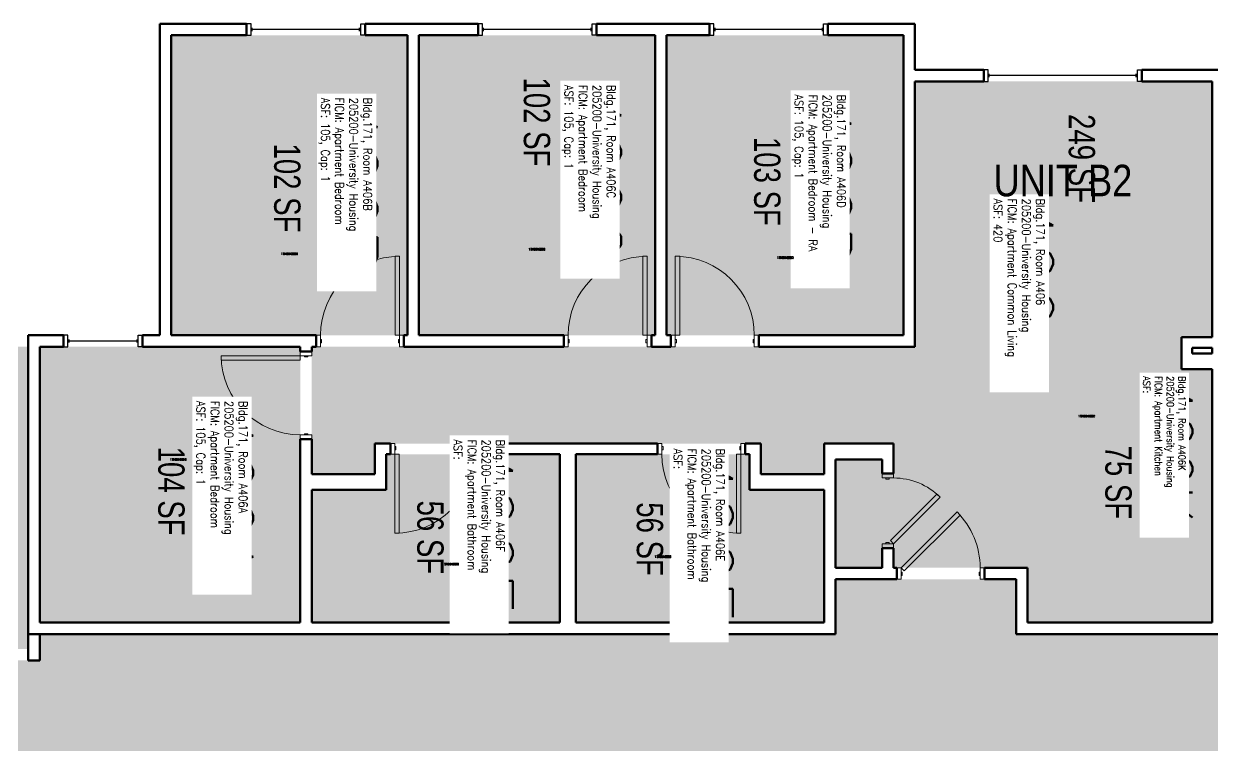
# Model space of a CAD drawing. Header units: inches. Extents: x 88 to 3257, y -489 to 2081.
# Drawn here: x 1097 to 1639, y 1118 to 1446 of the extents above; entities that cross this region are included whole.
import ezdxf
from ezdxf.enums import TextEntityAlignment as Align

# ---------------------------------------------------------------- set-up
doc = ezdxf.new("R2010")
doc.units = ezdxf.units.IN
doc.header["$LTSCALE"] = 48
doc.header["$MEASUREMENT"] = 0
for name, color, linetype in [('A-Area-Iden', 1, 'Continuous'), ('A-DOOR', 2, 'Continuous'), ('A-GLAZ', 1, 'Continuous'), ('A-IDEN-RNUM', 7, 'Continuous'), ('A-IDEN-SNUM', 4, 'Continuous'), ('A-IDEN-VNUM', 4, 'Continuous'), ('A-WALL', 5, 'Continuous'), ('AREA-TEXT', 3, 'Continuous'), ('Rooms-Category-Color', 7, 'Continuous'), ('Rooms-College-Color', 7, 'Continuous'), ('Rooms-Department-Color', 7, 'Continuous'), ('Rooms-Division-Color', 7, 'Continuous'), ('Rooms-Information', 7, 'Continuous')]:
    doc.layers.add(name, color=color, linetype=linetype)
doc.styles.add('AREA', font='arial.ttf', dxfattribs={"width": 0.75, "height": 12})
doc.styles.add('ROOMSNUMBER', font='txt.shx', dxfattribs={"height": 0.03})
doc.styles.add('ROOMVNUMBER', font='simplex.shx', dxfattribs={"width": 0.85})
doc.styles.get("Standard").update_dxf_attribs({"font": 'ARIALN.TTF'})
pattern_1 = [(45, (1039.71383, 1819.33743), (-0.088388348, 0.088388348), [])]

msp = doc.modelspace()

# ---------------------------------------------------------------- hatches: boundary and pattern name
h = msp.add_hatch()
h.set_pattern_fill('ANSI31', color=256, style=0)
h.set_pattern_definition(pattern_1)
h.paths.add_polyline_path([(1371.18, 1235.39), (1429.92, 1235.39), (1429.92, 1226.18), (1371.18, 1226.18)], flags=9)
h = msp.add_hatch()
h.set_pattern_fill('ANSI31', color=256, style=0)
h.set_pattern_definition(pattern_1)
h.paths.add_polyline_path([(1371.18, 1235.39), (1429.92, 1235.39), (1429.92, 1226.18), (1371.18, 1226.18)], flags=9)
at = {"layer": 'Rooms-Category-Color', "true_color": 0x728ef3}
for points in [[(1164.2, 1441.24), (1271.82, 1441.24), (1271.82, 1304.49), (1164.2, 1304.49)], [(1277.07, 1441.24), (1384.7, 1441.24), (1384.7, 1304.49), (1277.07, 1304.49)], [(1389.95, 1441.24), (1497.95, 1441.24), (1497.95, 1304.49), (1389.95, 1304.49)], [(1638.7, 1303.62), (1554.55, 1303.62), (1554.55, 1198.49), (1493.43, 1198.49), (1493.43, 1207.44), (1488.18, 1207.44), (1488.18, 1198.49), (1466.98, 1198.49), (1466.98, 1247.87), (1488.18, 1247.87), (1488.18, 1241.44), (1493.43, 1241.44), (1493.43, 1255.12), (1461.73, 1255.12), (1461.73, 1241.24), (1432.98, 1241.24), (1432.98, 1255.12), (1256.95, 1255.12), (1256.95, 1241.24), (1228.2, 1241.24), (1228.2, 1299.24), (1503.2, 1299.24), (1503.2, 1420.24), (1638.7, 1420.24)], [(1554.55, 1173.49), (1554.55, 1303.62), (1624.7, 1303.62), (1624.7, 1288.99), (1638.7, 1288.99), (1638.7, 1173.49)], [(915.25, 1299.24), (1098.95, 1299.24), (1098.95, 1161.5), (915.25, 1161.5)], [(1104.2, 1173.49), (1104.2, 1299.24), (1222.95, 1299.24), (1222.95, 1173.49)], [(1228.2, 1233.99), (1228.2, 1173.49), (1341.34, 1173.49), (1341.34, 1250.24), (1262.2, 1250.24), (1262.2, 1233.99)], [(1348.59, 1250.24), (1348.59, 1173.49), (1461.73, 1173.49), (1461.73, 1233.99), (1427.73, 1233.99), (1427.73, 1250.24)]]:
    msp.add_hatch(color=171, dxfattribs=at).paths.add_polyline_path(points)
at = {"layer": 'Rooms-Category-Color', "true_color": 0xadadad}
msp.add_hatch(color=253, dxfattribs=at).paths.add_polyline_path([(547.22, 1084.25), (609.5, 1084.25), (609.5, 965.5), (687.5, 965.5), (687.5, 1084.25), (855.25, 1084.25), (855.25, 1060.25), (1158.95, 1060.25), (1158.95, 1084.25), (1578.7, 1084.25), (1703.95, 1084.25), (1703.95, 1168.24), (1549.3, 1168.24), (1549.3, 1193.24), (1466.98, 1193.24), (1466.98, 1168.24), (1104.2, 1168.24), (1104.2, 1156.25), (910, 1156.25), (910, 1168.24), (547.22, 1168.24), (547.22, 1084.25)])
at = {"layer": 'Rooms-College-Color', "true_color": 0xadadad}
for points in [[(1164.2, 1441.24), (1271.82, 1441.24), (1271.82, 1304.49), (1164.2, 1304.49)], [(1277.07, 1441.24), (1384.7, 1441.24), (1384.7, 1304.49), (1277.07, 1304.49)], [(1389.95, 1441.24), (1497.95, 1441.24), (1497.95, 1304.49), (1389.95, 1304.49)], [(1638.7, 1303.62), (1554.55, 1303.62), (1554.55, 1198.49), (1493.43, 1198.49), (1493.43, 1207.44), (1488.18, 1207.44), (1488.18, 1198.49), (1466.98, 1198.49), (1466.98, 1247.87), (1488.18, 1247.87), (1488.18, 1241.44), (1493.43, 1241.44), (1493.43, 1255.12), (1461.73, 1255.12), (1461.73, 1241.24), (1432.98, 1241.24), (1432.98, 1255.12), (1256.95, 1255.12), (1256.95, 1241.24), (1228.2, 1241.24), (1228.2, 1299.24), (1503.2, 1299.24), (1503.2, 1420.24), (1638.7, 1420.24)], [(1554.55, 1173.49), (1554.55, 1303.62), (1624.7, 1303.62), (1624.7, 1288.99), (1638.7, 1288.99), (1638.7, 1173.49)], [(915.25, 1299.24), (1098.95, 1299.24), (1098.95, 1161.5), (915.25, 1161.5)], [(1104.2, 1173.49), (1104.2, 1299.24), (1222.95, 1299.24), (1222.95, 1173.49)], [(1228.2, 1233.99), (1228.2, 1173.49), (1341.34, 1173.49), (1341.34, 1250.24), (1262.2, 1250.24), (1262.2, 1233.99)], [(1348.59, 1250.24), (1348.59, 1173.49), (1461.73, 1173.49), (1461.73, 1233.99), (1427.73, 1233.99), (1427.73, 1250.24)], [(547.22, 1084.25), (609.5, 1084.25), (609.5, 965.5), (687.5, 965.5), (687.5, 1084.25), (855.25, 1084.25), (855.25, 1060.25), (1158.95, 1060.25), (1158.95, 1084.25), (1578.7, 1084.25), (1703.95, 1084.25), (1703.95, 1168.24), (1549.3, 1168.24), (1549.3, 1193.24), (1466.98, 1193.24), (1466.98, 1168.24), (1104.2, 1168.24), (1104.2, 1156.25), (910, 1156.25), (910, 1168.24), (547.22, 1168.24), (547.22, 1084.25)]]:
    msp.add_hatch(color=253, dxfattribs=at).paths.add_polyline_path(points)
at = {"layer": 'Rooms-Department-Color', "true_color": 0x604aed}
for points in [[(1164.2, 1441.24), (1271.82, 1441.24), (1271.82, 1304.49), (1164.2, 1304.49)], [(1277.07, 1441.24), (1384.7, 1441.24), (1384.7, 1304.49), (1277.07, 1304.49)], [(1389.95, 1441.24), (1497.95, 1441.24), (1497.95, 1304.49), (1389.95, 1304.49)], [(1638.7, 1303.62), (1554.55, 1303.62), (1554.55, 1198.49), (1493.43, 1198.49), (1493.43, 1207.44), (1488.18, 1207.44), (1488.18, 1198.49), (1466.98, 1198.49), (1466.98, 1247.87), (1488.18, 1247.87), (1488.18, 1241.44), (1493.43, 1241.44), (1493.43, 1255.12), (1461.73, 1255.12), (1461.73, 1241.24), (1432.98, 1241.24), (1432.98, 1255.12), (1256.95, 1255.12), (1256.95, 1241.24), (1228.2, 1241.24), (1228.2, 1299.24), (1503.2, 1299.24), (1503.2, 1420.24), (1638.7, 1420.24)], [(1554.55, 1173.49), (1554.55, 1303.62), (1624.7, 1303.62), (1624.7, 1288.99), (1638.7, 1288.99), (1638.7, 1173.49)], [(915.25, 1299.24), (1098.95, 1299.24), (1098.95, 1161.5), (915.25, 1161.5)], [(1104.2, 1173.49), (1104.2, 1299.24), (1222.95, 1299.24), (1222.95, 1173.49)], [(1228.2, 1233.99), (1228.2, 1173.49), (1341.34, 1173.49), (1341.34, 1250.24), (1262.2, 1250.24), (1262.2, 1233.99)], [(1348.59, 1250.24), (1348.59, 1173.49), (1461.73, 1173.49), (1461.73, 1233.99), (1427.73, 1233.99), (1427.73, 1250.24)]]:
    msp.add_hatch(color=173, dxfattribs=at).paths.add_polyline_path(points)
at = {"layer": 'Rooms-Department-Color', "true_color": 0xacacac}
msp.add_hatch(color=253, dxfattribs=at).paths.add_polyline_path([(547.22, 1084.25), (609.5, 1084.25), (609.5, 965.5), (687.5, 965.5), (687.5, 1084.25), (855.25, 1084.25), (855.25, 1060.25), (1158.95, 1060.25), (1158.95, 1084.25), (1578.7, 1084.25), (1703.95, 1084.25), (1703.95, 1168.24), (1549.3, 1168.24), (1549.3, 1193.24), (1466.98, 1193.24), (1466.98, 1168.24), (1104.2, 1168.24), (1104.2, 1156.25), (910, 1156.25), (910, 1168.24), (547.22, 1168.24), (547.22, 1084.25)])
at = {"layer": 'Rooms-Division-Color', "true_color": 0x604aed}
for points in [[(1164.2, 1441.24), (1271.82, 1441.24), (1271.82, 1304.49), (1164.2, 1304.49)], [(1277.07, 1441.24), (1384.7, 1441.24), (1384.7, 1304.49), (1277.07, 1304.49)], [(1389.95, 1441.24), (1497.95, 1441.24), (1497.95, 1304.49), (1389.95, 1304.49)], [(1638.7, 1303.62), (1554.55, 1303.62), (1554.55, 1198.49), (1493.43, 1198.49), (1493.43, 1207.44), (1488.18, 1207.44), (1488.18, 1198.49), (1466.98, 1198.49), (1466.98, 1247.87), (1488.18, 1247.87), (1488.18, 1241.44), (1493.43, 1241.44), (1493.43, 1255.12), (1461.73, 1255.12), (1461.73, 1241.24), (1432.98, 1241.24), (1432.98, 1255.12), (1256.95, 1255.12), (1256.95, 1241.24), (1228.2, 1241.24), (1228.2, 1299.24), (1503.2, 1299.24), (1503.2, 1420.24), (1638.7, 1420.24)], [(1554.55, 1173.49), (1554.55, 1303.62), (1624.7, 1303.62), (1624.7, 1288.99), (1638.7, 1288.99), (1638.7, 1173.49)], [(915.25, 1299.24), (1098.95, 1299.24), (1098.95, 1161.5), (915.25, 1161.5)], [(1104.2, 1173.49), (1104.2, 1299.24), (1222.95, 1299.24), (1222.95, 1173.49)], [(1228.2, 1233.99), (1228.2, 1173.49), (1341.34, 1173.49), (1341.34, 1250.24), (1262.2, 1250.24), (1262.2, 1233.99)], [(1348.59, 1250.24), (1348.59, 1173.49), (1461.73, 1173.49), (1461.73, 1233.99), (1427.73, 1233.99), (1427.73, 1250.24)]]:
    msp.add_hatch(color=173, dxfattribs=at).paths.add_polyline_path(points)
at = {"layer": 'Rooms-Division-Color', "true_color": 0xadadad}
msp.add_hatch(color=253, dxfattribs=at).paths.add_polyline_path([(547.22, 1084.25), (609.5, 1084.25), (609.5, 965.5), (687.5, 965.5), (687.5, 1084.25), (855.25, 1084.25), (855.25, 1060.25), (1158.95, 1060.25), (1158.95, 1084.25), (1578.7, 1084.25), (1703.95, 1084.25), (1703.95, 1168.24), (1549.3, 1168.24), (1549.3, 1193.24), (1466.98, 1193.24), (1466.98, 1168.24), (1104.2, 1168.24), (1104.2, 1156.25), (910, 1156.25), (910, 1168.24), (547.22, 1168.24), (547.22, 1084.25)])

# ---------------------------------------------------------------- linework, layer by layer
at = {"layer": 'A-DOOR', "linetype": 'Continuous', "lineweight": 18}
for points in [[(1268.2, 1304.49), (1266.2, 1304.49), (1266.2, 1340.49), (1268.2, 1340.49)], [(1268.2, 1304.49), (1266.2, 1304.49), (1266.2, 1340.49), (1268.2, 1340.49)], [(1381.07, 1304.49), (1379.07, 1304.49), (1379.07, 1340.49), (1381.07, 1340.49)], [(1381.07, 1304.49), (1379.07, 1304.49), (1379.07, 1340.49), (1381.07, 1340.49)], [(1393.95, 1304.49), (1395.95, 1304.49), (1395.95, 1340.49), (1393.95, 1340.49)], [(1393.95, 1304.49), (1395.95, 1304.49), (1395.95, 1340.49), (1393.95, 1340.49)], [(1232.2, 1299.24), (1230.2, 1299.24), (1230.2, 1304.49), (1232.2, 1304.49)], [(1232.2, 1299.24), (1230.2, 1299.24), (1230.2, 1304.49), (1232.2, 1304.49)], [(1232.2, 1300.99), (1232.7, 1300.99), (1232.7, 1302.49), (1232.2, 1302.49)], [(1232.2, 1300.99), (1232.7, 1300.99), (1232.7, 1302.49), (1232.2, 1302.49)], [(1268.2, 1300.99), (1267.7, 1300.99), (1267.7, 1302.49), (1268.2, 1302.49)], [(1268.2, 1300.99), (1267.7, 1300.99), (1267.7, 1302.49), (1268.2, 1302.49)], [(1268.2, 1299.24), (1270.2, 1299.24), (1270.2, 1304.49), (1268.2, 1304.49)], [(1268.2, 1299.24), (1270.2, 1299.24), (1270.2, 1304.49), (1268.2, 1304.49)], [(1345.07, 1299.24), (1343.07, 1299.24), (1343.07, 1304.49), (1345.07, 1304.49)], [(1345.07, 1299.24), (1343.07, 1299.24), (1343.07, 1304.49), (1345.07, 1304.49)], [(1345.07, 1300.99), (1345.57, 1300.99), (1345.57, 1302.49), (1345.07, 1302.49)], [(1345.07, 1300.99), (1345.57, 1300.99), (1345.57, 1302.49), (1345.07, 1302.49)], [(1381.07, 1300.99), (1380.57, 1300.99), (1380.57, 1302.49), (1381.07, 1302.49)], [(1381.07, 1300.99), (1380.57, 1300.99), (1380.57, 1302.49), (1381.07, 1302.49)], [(1381.07, 1299.24), (1383.07, 1299.24), (1383.07, 1304.49), (1381.07, 1304.49)], [(1381.07, 1299.24), (1383.07, 1299.24), (1383.07, 1304.49), (1381.07, 1304.49)], [(1393.95, 1299.24), (1391.95, 1299.24), (1391.95, 1304.49), (1393.95, 1304.49)], [(1393.95, 1299.24), (1391.95, 1299.24), (1391.95, 1304.49), (1393.95, 1304.49)], [(1393.95, 1300.99), (1394.45, 1300.99), (1394.45, 1302.49), (1393.95, 1302.49)], [(1393.95, 1300.99), (1394.45, 1300.99), (1394.45, 1302.49), (1393.95, 1302.49)], [(1429.95, 1300.99), (1429.45, 1300.99), (1429.45, 1302.49), (1429.95, 1302.49)], [(1429.95, 1300.99), (1429.45, 1300.99), (1429.45, 1302.49), (1429.95, 1302.49)], [(1429.95, 1299.24), (1431.95, 1299.24), (1431.95, 1304.49), (1429.95, 1304.49)], [(1429.95, 1299.24), (1431.95, 1299.24), (1431.95, 1304.49), (1429.95, 1304.49)], [(1222.95, 1295.12), (1222.95, 1293.12), (1186.95, 1293.12), (1186.95, 1295.12)], [(1222.95, 1295.12), (1222.95, 1293.12), (1186.95, 1293.12), (1186.95, 1295.12)], [(1228.2, 1295.12), (1228.2, 1297.12), (1222.95, 1297.12), (1222.95, 1295.12)], [(1228.2, 1295.12), (1228.2, 1297.12), (1222.95, 1297.12), (1222.95, 1295.12)], [(1226.45, 1295.12), (1226.45, 1294.62), (1224.95, 1294.62), (1224.95, 1295.12)], [(1226.45, 1295.12), (1226.45, 1294.62), (1224.95, 1294.62), (1224.95, 1295.12)], [(1228.2, 1259.12), (1228.2, 1257.12), (1222.95, 1257.12), (1222.95, 1259.12)], [(1228.2, 1259.12), (1228.2, 1257.12), (1222.95, 1257.12), (1222.95, 1259.12)], [(1226.45, 1259.12), (1226.45, 1259.62), (1224.95, 1259.62), (1224.95, 1259.12)], [(1226.45, 1259.12), (1226.45, 1259.62), (1224.95, 1259.62), (1224.95, 1259.12)], [(1266.09, 1255.12), (1264.09, 1255.12), (1264.09, 1250.24), (1266.09, 1250.24)], [(1266.09, 1255.12), (1264.09, 1255.12), (1264.09, 1250.24), (1266.09, 1250.24)], [(1266.09, 1253.74), (1266.59, 1253.74), (1266.59, 1252.24), (1266.09, 1252.24)], [(1266.09, 1253.74), (1266.59, 1253.74), (1266.59, 1252.24), (1266.09, 1252.24)], [(1302.09, 1253.74), (1301.59, 1253.74), (1301.59, 1252.24), (1302.09, 1252.24)], [(1302.09, 1253.74), (1301.59, 1253.74), (1301.59, 1252.24), (1302.09, 1252.24)], [(1302.09, 1255.12), (1304.09, 1255.12), (1304.09, 1250.24), (1302.09, 1250.24)], [(1302.09, 1255.12), (1304.09, 1255.12), (1304.09, 1250.24), (1302.09, 1250.24)], [(1387.84, 1255.12), (1385.84, 1255.12), (1385.84, 1250.24), (1387.84, 1250.24)], [(1387.84, 1255.12), (1385.84, 1255.12), (1385.84, 1250.24), (1387.84, 1250.24)], [(1387.84, 1253.74), (1388.34, 1253.74), (1388.34, 1252.24), (1387.84, 1252.24)], [(1387.84, 1253.74), (1388.34, 1253.74), (1388.34, 1252.24), (1387.84, 1252.24)], [(1423.84, 1253.74), (1423.34, 1253.74), (1423.34, 1252.24), (1423.84, 1252.24)], [(1423.84, 1253.74), (1423.34, 1253.74), (1423.34, 1252.24), (1423.84, 1252.24)], [(1423.84, 1255.12), (1425.84, 1255.12), (1425.84, 1250.24), (1423.84, 1250.24)], [(1423.84, 1255.12), (1425.84, 1255.12), (1425.84, 1250.24), (1423.84, 1250.24)], [(1266.09, 1250.24), (1268.09, 1250.24), (1268.09, 1214.24), (1266.09, 1214.24)], [(1266.09, 1250.24), (1268.09, 1250.24), (1268.09, 1214.24), (1266.09, 1214.24)], [(1423.84, 1250.24), (1421.84, 1250.24), (1421.84, 1214.24), (1423.84, 1214.24)], [(1423.84, 1250.24), (1421.84, 1250.24), (1421.84, 1214.24), (1423.84, 1214.24)], [(1488.18, 1239.44), (1488.18, 1241.44), (1493.43, 1241.44), (1493.43, 1239.44)], [(1488.18, 1239.44), (1488.18, 1241.44), (1493.43, 1241.44), (1493.43, 1239.44)], [(1489.93, 1239.44), (1489.93, 1238.94), (1491.43, 1238.94), (1491.43, 1239.44)], [(1489.93, 1239.44), (1489.93, 1238.94), (1491.43, 1238.94), (1491.43, 1239.44)], [(1493.43, 1209.44), (1492.01, 1210.86), (1513.23, 1232.07), (1514.64, 1230.66)], [(1493.43, 1209.44), (1492.01, 1210.86), (1513.23, 1232.07), (1514.64, 1230.66)], [(1496.91, 1198.49), (1498.33, 1197.08), (1523.78, 1222.54), (1522.37, 1223.95)], [(1496.91, 1198.49), (1498.33, 1197.08), (1523.78, 1222.54), (1522.37, 1223.95)], [(1488.18, 1209.44), (1488.18, 1207.44), (1493.43, 1207.44), (1493.43, 1209.44)], [(1488.18, 1209.44), (1488.18, 1207.44), (1493.43, 1207.44), (1493.43, 1209.44)], [(1489.93, 1209.44), (1489.93, 1209.94), (1491.43, 1209.94), (1491.43, 1209.44)], [(1489.93, 1209.44), (1489.93, 1209.94), (1491.43, 1209.94), (1491.43, 1209.44)], [(1496.91, 1193.24), (1494.91, 1193.24), (1494.91, 1198.49), (1496.91, 1198.49)], [(1496.91, 1193.24), (1494.91, 1193.24), (1494.91, 1198.49), (1496.91, 1198.49)], [(1532.91, 1193.24), (1534.91, 1193.24), (1534.91, 1198.49), (1532.91, 1198.49)], [(1532.91, 1193.24), (1534.91, 1193.24), (1534.91, 1198.49), (1532.91, 1198.49)], [(1496.91, 1194.99), (1497.41, 1194.99), (1497.41, 1196.49), (1496.91, 1196.49)], [(1496.91, 1194.99), (1497.41, 1194.99), (1497.41, 1196.49), (1496.91, 1196.49)], [(1532.91, 1194.99), (1532.41, 1194.99), (1532.41, 1196.49), (1532.91, 1196.49)], [(1532.91, 1194.99), (1532.41, 1194.99), (1532.41, 1196.49), (1532.91, 1196.49)]]:
    msp.add_lwpolyline(points, close=True, dxfattribs=at)
at = {"layer": 'A-DOOR', "linetype": 'Continuous', "lineweight": 18, "extrusion": (0, 0, -1)}
for centre, radius, start, end in [((-1268.2, 1304.49), 36, 0, 90), ((-1268.2, 1304.49), 36, 0, 90), ((-1381.07, 1304.49), 36, 0, 90), ((-1381.07, 1304.49), 36, 0, 90), ((-1222.95, 1295.12), 36, 270, 0), ((-1222.95, 1295.12), 36, 270, 0), ((-1266.09, 1250.24), 36, 180, 270), ((-1266.09, 1250.24), 36, 180, 270), ((-1493.43, 1209.44), 30, 90, 135), ((-1493.43, 1209.44), 30, 90, 135)]:
    msp.add_arc(centre, radius, start, end, dxfattribs=at)
at = {"layer": 'A-DOOR', "linetype": 'Continuous', "lineweight": 18}
for centre, start, end in [((1393.95, 1304.49), 0, 90), ((1393.95, 1304.49), 0, 90), ((1423.84, 1250.24), 180, 270), ((1423.84, 1250.24), 180, 270), ((1496.91, 1198.49), 0, 45), ((1496.91, 1198.49), 0, 45)]:
    msp.add_arc(centre, 36, start, end, dxfattribs=at)
at = {"layer": 'A-GLAZ', "linetype": 'Continuous', "lineweight": 25}
for p, q in [((1201.04, 1443.12), (1201.04, 1444.62)), ((1201.04, 1443.12), (1201.04, 1444.62)), ((1250.04, 1443.87), (1201.04, 1443.87)), ((1250.04, 1443.87), (1201.04, 1443.87)), ((1250.04, 1443.12), (1250.04, 1444.62)), ((1250.04, 1443.12), (1250.04, 1444.62)), ((1306.57, 1443.12), (1306.57, 1444.62)), ((1306.57, 1443.12), (1306.57, 1444.62)), ((1355.57, 1443.87), (1306.57, 1443.87)), ((1355.57, 1443.87), (1306.57, 1443.87)), ((1355.57, 1443.12), (1355.57, 1444.62)), ((1355.57, 1443.12), (1355.57, 1444.62)), ((1412.04, 1443.12), (1412.04, 1444.62)), ((1412.04, 1443.12), (1412.04, 1444.62)), ((1461.04, 1443.87), (1412.04, 1443.87)), ((1461.04, 1443.87), (1412.04, 1443.87)), ((1461.04, 1443.12), (1461.04, 1444.62)), ((1461.04, 1443.12), (1461.04, 1444.62)), ((1537.08, 1422.12), (1537.08, 1423.62)), ((1537.08, 1422.12), (1537.08, 1423.62)), ((1604.08, 1422.87), (1537.08, 1422.87)), ((1604.08, 1422.87), (1537.08, 1422.87)), ((1604.08, 1422.12), (1604.08, 1423.62)), ((1604.08, 1422.12), (1604.08, 1423.62)), ((1117.58, 1301.12), (1117.58, 1302.62)), ((1117.58, 1301.12), (1117.58, 1302.62)), ((1148.58, 1301.87), (1117.58, 1301.87)), ((1148.58, 1301.87), (1117.58, 1301.87)), ((1148.58, 1301.12), (1148.58, 1302.62)), ((1148.58, 1301.12), (1148.58, 1302.62))]:
    msp.add_line(p, q, dxfattribs=at)
for points in [[(1200.54, 1446.49), (1198.54, 1446.49), (1198.54, 1441.24), (1200.54, 1441.24)], [(1200.54, 1446.49), (1198.54, 1446.49), (1198.54, 1441.24), (1200.54, 1441.24)], [(1250.54, 1446.49), (1252.54, 1446.49), (1252.54, 1441.24), (1250.54, 1441.24)], [(1250.54, 1446.49), (1252.54, 1446.49), (1252.54, 1441.24), (1250.54, 1441.24)], [(1306.07, 1446.49), (1304.07, 1446.49), (1304.07, 1441.24), (1306.07, 1441.24)], [(1306.07, 1446.49), (1304.07, 1446.49), (1304.07, 1441.24), (1306.07, 1441.24)], [(1356.07, 1446.49), (1358.07, 1446.49), (1358.07, 1441.24), (1356.07, 1441.24)], [(1356.07, 1446.49), (1358.07, 1446.49), (1358.07, 1441.24), (1356.07, 1441.24)], [(1411.54, 1446.49), (1409.54, 1446.49), (1409.54, 1441.24), (1411.54, 1441.24)], [(1411.54, 1446.49), (1409.54, 1446.49), (1409.54, 1441.24), (1411.54, 1441.24)], [(1461.54, 1446.49), (1463.54, 1446.49), (1463.54, 1441.24), (1461.54, 1441.24)], [(1461.54, 1446.49), (1463.54, 1446.49), (1463.54, 1441.24), (1461.54, 1441.24)], [(1536.58, 1425.49), (1534.58, 1425.49), (1534.58, 1420.24), (1536.58, 1420.24)], [(1536.58, 1425.49), (1534.58, 1425.49), (1534.58, 1420.24), (1536.58, 1420.24)], [(1604.58, 1425.49), (1606.58, 1425.49), (1606.58, 1420.24), (1604.58, 1420.24)], [(1604.58, 1425.49), (1606.58, 1425.49), (1606.58, 1420.24), (1604.58, 1420.24)], [(1117.08, 1304.49), (1115.08, 1304.49), (1115.08, 1299.24), (1117.08, 1299.24)], [(1117.08, 1304.49), (1115.08, 1304.49), (1115.08, 1299.24), (1117.08, 1299.24)], [(1149.08, 1304.49), (1151.08, 1304.49), (1151.08, 1299.24), (1149.08, 1299.24)], [(1149.08, 1304.49), (1151.08, 1304.49), (1151.08, 1299.24), (1149.08, 1299.24)]]:
    msp.add_lwpolyline(points, close=True, dxfattribs=at)
at = {"layer": 'A-WALL', "linetype": 'Continuous', "lineweight": 50}
for p, q in [((1158.95, 1446.49), (1158.95, 1304.49)), ((1198.54, 1446.49), (1158.95, 1446.49)), ((1158.95, 1446.49), (1158.95, 1304.49)), ((1198.54, 1446.49), (1158.95, 1446.49)), ((1198.54, 1441.24), (1198.54, 1446.49)), ((1198.54, 1441.24), (1198.54, 1446.49)), ((1252.54, 1446.49), (1252.54, 1441.24)), ((1304.07, 1446.49), (1252.54, 1446.49)), ((1252.54, 1446.49), (1252.54, 1441.24)), ((1304.07, 1446.49), (1252.54, 1446.49)), ((1304.07, 1441.24), (1304.07, 1446.49)), ((1304.07, 1441.24), (1304.07, 1446.49)), ((1409.54, 1446.49), (1358.07, 1446.49)), ((1358.07, 1446.49), (1358.07, 1441.24)), ((1409.54, 1446.49), (1358.07, 1446.49)), ((1358.07, 1446.49), (1358.07, 1441.24)), ((1409.54, 1441.24), (1409.54, 1446.49)), ((1409.54, 1441.24), (1409.54, 1446.49)), ((1503.2, 1446.49), (1463.54, 1446.49)), ((1463.54, 1446.49), (1463.54, 1441.24)), ((1503.2, 1446.49), (1463.54, 1446.49)), ((1463.54, 1446.49), (1463.54, 1441.24)), ((1503.2, 1425.49), (1503.2, 1446.49)), ((1503.2, 1425.49), (1503.2, 1446.49)), ((1164.2, 1304.49), (1164.2, 1441.24)), ((1164.2, 1441.24), (1198.54, 1441.24)), ((1164.2, 1304.49), (1164.2, 1441.24)), ((1164.2, 1441.24), (1198.54, 1441.24)), ((1252.54, 1441.24), (1271.82, 1441.24)), ((1252.54, 1441.24), (1271.82, 1441.24)), ((1271.82, 1441.24), (1271.82, 1304.49)), ((1271.82, 1441.24), (1271.82, 1304.49)), ((1277.07, 1304.49), (1277.07, 1441.24)), ((1277.07, 1441.24), (1304.07, 1441.24)), ((1277.07, 1304.49), (1277.07, 1441.24)), ((1277.07, 1441.24), (1304.07, 1441.24)), ((1358.07, 1441.24), (1384.7, 1441.24)), ((1358.07, 1441.24), (1384.7, 1441.24)), ((1384.7, 1441.24), (1384.7, 1304.49)), ((1384.7, 1441.24), (1384.7, 1304.49)), ((1389.95, 1441.24), (1409.54, 1441.24)), ((1389.95, 1304.49), (1389.95, 1441.24)), ((1389.95, 1441.24), (1409.54, 1441.24)), ((1389.95, 1304.49), (1389.95, 1441.24)), ((1463.54, 1441.24), (1497.95, 1441.24)), ((1463.54, 1441.24), (1497.95, 1441.24)), ((1497.95, 1441.24), (1497.95, 1304.49)), ((1497.95, 1441.24), (1497.95, 1304.49)), ((1534.58, 1425.49), (1503.2, 1425.49)), ((1534.58, 1425.49), (1503.2, 1425.49)), ((1534.58, 1420.24), (1534.58, 1425.49)), ((1534.58, 1420.24), (1534.58, 1425.49)), ((1643.95, 1425.49), (1606.58, 1425.49)), ((1606.58, 1425.49), (1606.58, 1420.24)), ((1643.95, 1425.49), (1606.58, 1425.49)), ((1606.58, 1425.49), (1606.58, 1420.24)), ((1503.2, 1299.24), (1503.2, 1420.24)), ((1503.2, 1420.24), (1534.58, 1420.24)), ((1503.2, 1299.24), (1503.2, 1420.24)), ((1503.2, 1420.24), (1534.58, 1420.24)), ((1606.58, 1420.24), (1638.7, 1420.24)), ((1606.58, 1420.24), (1638.7, 1420.24)), ((1638.7, 1420.24), (1638.7, 1303.62)), ((1638.7, 1420.24), (1638.7, 1303.62)), ((1115.08, 1304.49), (1098.95, 1304.49)), ((1098.95, 1304.49), (1098.95, 1168.24)), ((1115.08, 1304.49), (1098.95, 1304.49)), ((1098.95, 1304.49), (1098.95, 1168.24)), ((1115.08, 1299.24), (1115.08, 1304.49)), ((1115.08, 1299.24), (1115.08, 1304.49)), ((1158.95, 1304.49), (1151.08, 1304.49)), ((1151.08, 1304.49), (1151.08, 1299.24)), ((1158.95, 1304.49), (1151.08, 1304.49)), ((1151.08, 1304.49), (1151.08, 1299.24)), ((1230.2, 1304.49), (1164.2, 1304.49)), ((1230.2, 1304.49), (1164.2, 1304.49)), ((1230.2, 1299.24), (1230.2, 1304.49)), ((1230.2, 1299.24), (1230.2, 1304.49)), ((1271.82, 1304.49), (1270.2, 1304.49)), ((1270.2, 1304.49), (1270.2, 1299.24)), ((1271.82, 1304.49), (1270.2, 1304.49)), ((1270.2, 1304.49), (1270.2, 1299.24)), ((1343.07, 1304.49), (1277.07, 1304.49)), ((1343.07, 1304.49), (1277.07, 1304.49)), ((1343.07, 1299.24), (1343.07, 1304.49)), ((1343.07, 1299.24), (1343.07, 1304.49)), ((1384.7, 1304.49), (1383.07, 1304.49)), ((1383.07, 1304.49), (1383.07, 1299.24)), ((1384.7, 1304.49), (1383.07, 1304.49)), ((1383.07, 1304.49), (1383.07, 1299.24)), ((1391.95, 1304.49), (1389.95, 1304.49)), ((1391.95, 1304.49), (1389.95, 1304.49)), ((1391.95, 1299.24), (1391.95, 1304.49)), ((1391.95, 1299.24), (1391.95, 1304.49)), ((1497.95, 1304.49), (1431.95, 1304.49)), ((1431.95, 1304.49), (1431.95, 1299.24)), ((1497.95, 1304.49), (1431.95, 1304.49)), ((1431.95, 1304.49), (1431.95, 1299.24)), ((1624.7, 1303.62), (1624.7, 1288.99)), ((1638.7, 1303.62), (1624.7, 1303.62)), ((1624.7, 1303.62), (1624.7, 1288.99)), ((1638.7, 1303.62), (1624.7, 1303.62)), ((1104.2, 1299.24), (1115.08, 1299.24)), ((1104.2, 1173.49), (1104.2, 1299.24)), ((1104.2, 1299.24), (1115.08, 1299.24)), ((1104.2, 1173.49), (1104.2, 1299.24)), ((1151.08, 1299.24), (1159.57, 1299.24)), ((1151.08, 1299.24), (1159.57, 1299.24)), ((1159.57, 1299.24), (1222.95, 1299.24)), ((1159.57, 1299.24), (1222.95, 1299.24)), ((1222.95, 1299.24), (1222.95, 1297.12)), ((1222.95, 1299.24), (1222.95, 1297.12)), ((1222.95, 1297.12), (1228.2, 1297.12)), ((1222.95, 1297.12), (1228.2, 1297.12)), ((1228.2, 1299.24), (1230.2, 1299.24)), ((1228.2, 1297.12), (1228.2, 1299.24)), ((1228.2, 1299.24), (1230.2, 1299.24)), ((1228.2, 1297.12), (1228.2, 1299.24)), ((1270.2, 1299.24), (1343.07, 1299.24)), ((1270.2, 1299.24), (1343.07, 1299.24)), ((1383.07, 1299.24), (1391.95, 1299.24)), ((1383.07, 1299.24), (1391.95, 1299.24)), ((1431.95, 1299.24), (1503.2, 1299.24)), ((1431.95, 1299.24), (1503.2, 1299.24)), ((1629.57, 1296.24), (1629.57, 1298.74)), ((1629.57, 1298.74), (1638.7, 1298.74)), ((1629.57, 1296.24), (1629.57, 1298.74)), ((1629.57, 1298.74), (1638.7, 1298.74)), ((1638.7, 1296.24), (1629.57, 1296.24)), ((1638.7, 1296.24), (1629.57, 1296.24)), ((1638.7, 1298.74), (1638.7, 1296.24)), ((1638.7, 1298.74), (1638.7, 1296.24)), ((1624.7, 1288.99), (1638.7, 1288.99)), ((1624.7, 1288.99), (1638.7, 1288.99)), ((1638.7, 1288.99), (1638.7, 1173.49)), ((1638.7, 1288.99), (1638.7, 1173.49)), ((1228.2, 1257.12), (1222.95, 1257.12)), ((1222.95, 1257.12), (1222.95, 1254.49)), ((1228.2, 1257.12), (1222.95, 1257.12)), ((1222.95, 1257.12), (1222.95, 1254.49)), ((1228.2, 1254.49), (1228.2, 1257.12)), ((1228.2, 1254.49), (1228.2, 1257.12)), ((1222.95, 1254.49), (1222.95, 1173.49)), ((1222.95, 1254.49), (1222.95, 1173.49)), ((1228.2, 1241.24), (1228.2, 1254.49)), ((1228.2, 1241.24), (1228.2, 1254.49)), ((1264.09, 1255.12), (1256.95, 1255.12)), ((1256.95, 1255.12), (1256.95, 1241.24)), ((1264.09, 1255.12), (1256.95, 1255.12)), ((1256.95, 1255.12), (1256.95, 1241.24)), ((1264.09, 1250.24), (1264.09, 1255.12)), ((1264.09, 1250.24), (1264.09, 1255.12)), ((1385.84, 1255.12), (1304.09, 1255.12)), ((1304.09, 1255.12), (1304.09, 1250.24)), ((1385.84, 1255.12), (1304.09, 1255.12)), ((1304.09, 1255.12), (1304.09, 1250.24)), ((1385.84, 1250.24), (1385.84, 1255.12)), ((1385.84, 1250.24), (1385.84, 1255.12)), ((1432.98, 1255.12), (1425.84, 1255.12)), ((1425.84, 1255.12), (1425.84, 1250.24)), ((1432.98, 1255.12), (1425.84, 1255.12)), ((1425.84, 1255.12), (1425.84, 1250.24)), ((1432.98, 1241.24), (1432.98, 1255.12)), ((1432.98, 1241.24), (1432.98, 1255.12)), ((1493.43, 1255.12), (1461.73, 1255.12)), ((1461.73, 1255.12), (1461.73, 1241.24)), ((1493.43, 1255.12), (1461.73, 1255.12)), ((1461.73, 1255.12), (1461.73, 1241.24)), ((1493.43, 1241.44), (1493.43, 1255.12)), ((1493.43, 1241.44), (1493.43, 1255.12)), ((1262.2, 1250.24), (1264.09, 1250.24)), ((1262.2, 1233.99), (1262.2, 1250.24)), ((1262.2, 1250.24), (1264.09, 1250.24)), ((1262.2, 1233.99), (1262.2, 1250.24)), ((1304.09, 1250.24), (1341.34, 1250.24)), ((1304.09, 1250.24), (1341.34, 1250.24)), ((1341.34, 1250.24), (1341.34, 1173.49)), ((1341.34, 1250.24), (1341.34, 1173.49)), ((1348.59, 1250.24), (1385.84, 1250.24)), ((1348.59, 1173.49), (1348.59, 1250.24)), ((1348.59, 1250.24), (1385.84, 1250.24)), ((1348.59, 1173.49), (1348.59, 1250.24)), ((1425.84, 1250.24), (1427.73, 1250.24)), ((1425.84, 1250.24), (1427.73, 1250.24)), ((1427.73, 1250.24), (1427.73, 1233.99)), ((1427.73, 1250.24), (1427.73, 1233.99)), ((1466.98, 1247.87), (1488.18, 1247.87)), ((1466.98, 1198.49), (1466.98, 1247.87)), ((1466.98, 1247.87), (1488.18, 1247.87)), ((1466.98, 1198.49), (1466.98, 1247.87)), ((1488.18, 1247.87), (1488.18, 1241.44)), ((1488.18, 1247.87), (1488.18, 1241.44)), ((1256.95, 1241.24), (1228.2, 1241.24)), ((1256.95, 1241.24), (1228.2, 1241.24)), ((1461.73, 1241.24), (1432.98, 1241.24)), ((1461.73, 1241.24), (1432.98, 1241.24)), ((1488.18, 1241.44), (1493.43, 1241.44)), ((1488.18, 1241.44), (1493.43, 1241.44)), ((1228.2, 1173.49), (1228.2, 1233.99)), ((1228.2, 1233.99), (1262.2, 1233.99)), ((1228.2, 1173.49), (1228.2, 1233.99)), ((1228.2, 1233.99), (1262.2, 1233.99)), ((1427.73, 1233.99), (1461.73, 1233.99)), ((1427.73, 1233.99), (1461.73, 1233.99)), ((1461.73, 1233.99), (1461.73, 1173.49)), ((1461.73, 1233.99), (1461.73, 1173.49)), ((1493.43, 1207.44), (1488.18, 1207.44)), ((1488.18, 1207.44), (1488.18, 1198.49)), ((1493.43, 1207.44), (1488.18, 1207.44)), ((1488.18, 1207.44), (1488.18, 1198.49)), ((1493.43, 1198.49), (1493.43, 1207.44)), ((1493.43, 1198.49), (1493.43, 1207.44)), ((1488.18, 1198.49), (1466.98, 1198.49)), ((1488.18, 1198.49), (1466.98, 1198.49)), ((1494.91, 1198.49), (1493.43, 1198.49)), ((1494.91, 1198.49), (1493.43, 1198.49)), ((1494.91, 1193.24), (1494.91, 1198.49)), ((1494.91, 1193.24), (1494.91, 1198.49)), ((1554.55, 1198.49), (1534.91, 1198.49)), ((1534.91, 1198.49), (1534.91, 1193.24)), ((1554.55, 1198.49), (1534.91, 1198.49)), ((1534.91, 1198.49), (1534.91, 1193.24)), ((1554.55, 1173.49), (1554.55, 1198.49)), ((1554.55, 1173.49), (1554.55, 1198.49)), ((1466.98, 1193.24), (1494.91, 1193.24)), ((1466.98, 1168.24), (1466.98, 1193.24)), ((1466.98, 1193.24), (1494.91, 1193.24)), ((1466.98, 1168.24), (1466.98, 1193.24)), ((1534.91, 1193.24), (1549.3, 1193.24)), ((1534.91, 1193.24), (1549.3, 1193.24)), ((1549.3, 1193.24), (1549.3, 1168.24)), ((1549.3, 1193.24), (1549.3, 1168.24)), ((1222.95, 1173.49), (1104.2, 1173.49)), ((1222.95, 1173.49), (1104.2, 1173.49)), ((1341.34, 1173.49), (1228.2, 1173.49)), ((1341.34, 1173.49), (1228.2, 1173.49)), ((1461.73, 1173.49), (1348.59, 1173.49)), ((1461.73, 1173.49), (1348.59, 1173.49)), ((1638.7, 1173.49), (1554.55, 1173.49)), ((1638.7, 1173.49), (1554.55, 1173.49)), ((1098.95, 1168.24), (1098.95, 1156.25)), ((1104.2, 1168.24), (1098.95, 1168.24)), ((1098.95, 1168.24), (1098.95, 1156.25)), ((1104.2, 1168.24), (1098.95, 1168.24)), ((1098.95, 1168.24), (1227.57, 1168.24)), ((1098.95, 1168.24), (1227.57, 1168.24)), ((1104.2, 1156.25), (1104.2, 1168.24)), ((1104.2, 1156.25), (1104.2, 1168.24)), ((1227.57, 1168.24), (1466.98, 1168.24)), ((1227.57, 1168.24), (1466.98, 1168.24)), ((1549.3, 1168.24), (1643.95, 1168.24)), ((1549.3, 1168.24), (1643.95, 1168.24)), ((1098.95, 1156.25), (1104.2, 1156.25)), ((1098.95, 1156.25), (1104.2, 1156.25))]:
    msp.add_line(p, q, dxfattribs=at)

# ---------------------------------------------------------------- texts
at = {"layer": 'A-Area-Iden', "linetype": 'ByBlock'}
msp.add_text('UNIT B2', height=14.4, dxfattribs=at).set_placement((1570.65, 1367.83), align=Align.CENTER)
at = {"layer": 'A-IDEN-RNUM', "style": 'ROOMSNUMBER', "width": 0.85}
for s, p in [('0406-C0', (1330.83, 1343.2)), ('0406-B0', (1218.02, 1341.09)), ('0406-D0', (1444.06, 1339.4)), ('0406-00', (1554.67, 1337.16)), ('0406-K0', (1581.43, 1267.14)), ('0406-A0', (1167.34, 1247.36)), ('0406-E0', (1388.29, 1203.05)), ('0406-F0', (1291.53, 1199.67))]:
    msp.add_text(s, height=1, dxfattribs=at).set_placement(p, align=Align.CENTER)
at = {"layer": 'A-IDEN-SNUM', "style": 'ROOMSNUMBER', "width": 0.85}
for s, p in [('1710A406C0', (1330.83, 1343.2)), ('1710A406B0', (1218.02, 1341.09)), ('1710A406D0', (1444.06, 1339.4)), ('1710A40600', (1554.67, 1337.16)), ('1710A406K0', (1581.43, 1267.14)), ('1710A406A0', (1167.34, 1247.36)), ('1710A406E0', (1388.29, 1203.05)), ('1710A406F0', (1291.53, 1199.67))]:
    msp.add_text(s, height=1, dxfattribs=at).set_placement(p, align=Align.CENTER)
at = {"layer": 'A-IDEN-VNUM', "style": 'ROOMVNUMBER', "width": 0.85}
for s, height, p in [('406C', 27, (1355.7, 1377.63)), ('406B', 27, (1244.75, 1372.33)), ('406D', 27, (1460.61, 1373.8)), ('406', 27, (1552.65, 1337.83)), ('406K', 22.5, (1618.5, 1252.12)), ('406A', 27, (1187.94, 1233.02)), ('406F', 27, (1306.45, 1217.09)), ('406E', 27, (1406.73, 1212.93))]:
    msp.add_text(s, height=height, rotation=270, dxfattribs=at).set_placement(p, align=Align.MIDDLE_CENTER)
at = {"layer": 'AREA-TEXT', "style": 'AREA', "width": 0.75}
for s, p in [('102 SF', (1330.88, 1401.73)), ('249 SF', (1579.28, 1385.05)), ('103 SF', (1435.87, 1374.65)), ('102 SF', (1217.08, 1371.64)), ('104 SF', (1164.24, 1233.45)), ('75 SF', (1595.96, 1237.46)), ('56 SF', (1282.31, 1212.35)), ('56 SF', (1382.39, 1211.59))]:
    msp.add_text(s, height=12, rotation=270, dxfattribs=at).set_placement(p, align=Align.MIDDLE_CENTER)

# ---------------------------------------------------------------- next in the draw order: texts
at = {"layer": 'Rooms-Information', "attachment_point": 7, "rotation": 270, "style": 'ROOMVNUMBER', "bg_fill": 3, "box_fill_scale": 1.5, "bg_fill_color": 256, "bg_fill_true_color": 13158600, "bg_fill_transparency": 0}
for s, insert, char_height, width in [('Bldg.171, Room A406C^M^J205200-University Housing^M^JFICM: Apartment Bedroom^M^JASF: 105, Cap: 1', (1342.2, 1418.61), 3.8571, 86.4), ('Bldg.171, Room A406B^M^J205200-University Housing^M^JFICM: Apartment Bedroom^M^JASF: 105, Cap: 1', (1231.25, 1412.77), 3.8571, 86.4), ('Bldg.171, Room A406D^M^J205200-University Housing^M^JFICM: Apartment Bedroom - RA^M^JASF: 105, Cap: 1', (1447.11, 1414.23), 3.85714, 86.4), ('Bldg.171, Room A406^M^J205200-University Housing^M^JFICM: Apartment Common Living^M^JASF: 420', (1539.15, 1366.79), 3.8571, 86.4), ('Bldg.171, Room A406K^M^J205200-University Housing^M^JFICM: Apartment Kitchen^M^JASF: ', (1607.25, 1285.82), 3.2143, 72), ('Bldg.171, Room A406A^M^J205200-University Housing^M^JFICM: Apartment Bedroom^M^JASF: 105, Cap: 1', (1174.44, 1274.55), 3.8571, 86.4), ('Bldg.171, Room A406F^M^J205200-University Housing^M^JFICM: Apartment Bathroom^M^JASF: ', (1292.95, 1256.98), 3.8571, 86.4), ('Bldg.171, Room A406E^M^J205200-University Housing^M^JFICM: Apartment Bathroom^M^JASF: ', (1393.23, 1252.82), 3.8571, 86.4)]:
    msp.add_mtext(s, dxfattribs=dict(at, insert=insert, char_height=char_height, width=width))

doc.saveas('drawing.dxf')
